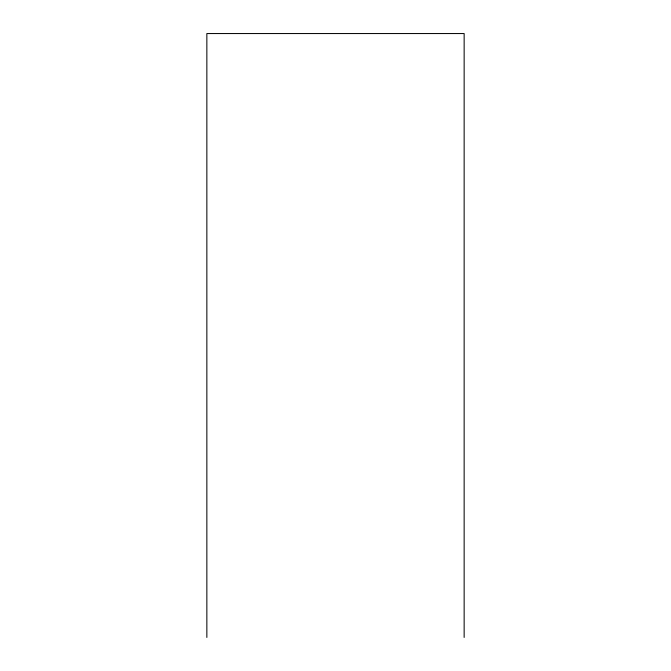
<?xml version="1.0" encoding="UTF-8"?>
<svg xmlns="http://www.w3.org/2000/svg" width="671" height="671" viewBox="0 0 671 671"><rect width="100%" height="100%" fill="white"/><g stroke="black" fill="none" stroke-linecap="round" stroke-linejoin="round"><path stroke-width="1.01" d="M464.147 637.45L464.147 33.55L206.853 33.55L206.853 637.45"/></g></svg>
